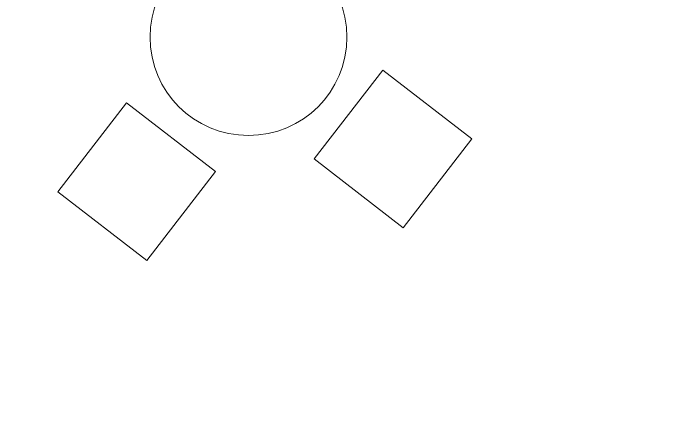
# Model space of a CAD drawing. Header units: millimetres. Extents: x 62878 to 70819, y -67946 to -61850.
# Drawn here: x 64854.5 to 65086.1, y -62194.8 to -62049.3 of the extents above; entities that cross this region are included whole.
import ezdxf

# ---------------------------------------------------------------- set-up
doc = ezdxf.new("R2010")
doc.units = ezdxf.units.MM
doc.linetypes.add('HIDDEN', pattern=[0.375, 0.25, -0.125])
for name, color, linetype, lineweight in [('BA DÖŞ.-yeni', 11, 'Continuous', 30), ('DOGRAMA', 171, 'Continuous', 0), ('TEFRİŞ-yeni', 53, 'Continuous', 9)]:
    doc.layers.add(name, color=color, linetype=linetype, lineweight=lineweight)

msp = doc.modelspace()

# ---------------------------------------------------------------- linework, layer by layer
msp.add_lwpolyline([(68896.02, -63031.44), (69030.26, -63071.18), (69185.28, -62547.65), (68893, -62461.11, 1.044368), (68063.2, -62298.73, 0.204375), (63106.96, -62494.78, 0.353953), (62932.94, -62997.83), (63753.18, -65779.6), (64154.95, -67142.15), (65336.72, -66792.62), (65336.7, -66829.11), (65270.54, -66829.07, 0.626789), (65270.2, -67369.07), (65531.84, -67369.23, 0.926242), (66130.09, -67369.61), (66391.73, -67369.77, 0.626743), (66392.07, -66829.77), (66326.15, -66829.73), (66326.17, -66793.24), (67506.16, -67144.13), (68467.02, -63899.09), (68625.2, -63946.04), (68896.02, -63031.42)], format="xyb")
at = {"layer": 'BA DÖŞ.-yeni', "linetype": 'HIDDEN', "ltscale": 150}
msp.add_arc((65815.04, -68607.15), 6697.94, 70.74616, 109.296847, dxfattribs=at)
at = {"layer": 'DOGRAMA', "lineweight": -2}
msp.add_lwpolyline([(68355.73, -61957.86, 0.273736), (68066.91, -62277.72, 0.209295), (68023.71, -62283.85, 0.198368), (63201.05, -62451.11)], format="xyb", dxfattribs=at)
at = {"layer": 'TEFRİŞ-yeni'}
for points in [[(64961.65, -62101.21), (64986.11, -62069.56), (65017.76, -62094.02), (64993.3, -62125.67), (64961.65, -62101.21)], [(64894.93, -62081.24), (64926.58, -62105.7), (64902.12, -62137.35), (64870.47, -62112.88), (64894.93, -62081.24)]]:
    msp.add_lwpolyline(points, dxfattribs=at)
msp.add_circle((64938.28, -62057.86), 35, dxfattribs=at)

doc.saveas('drawing.dxf')
